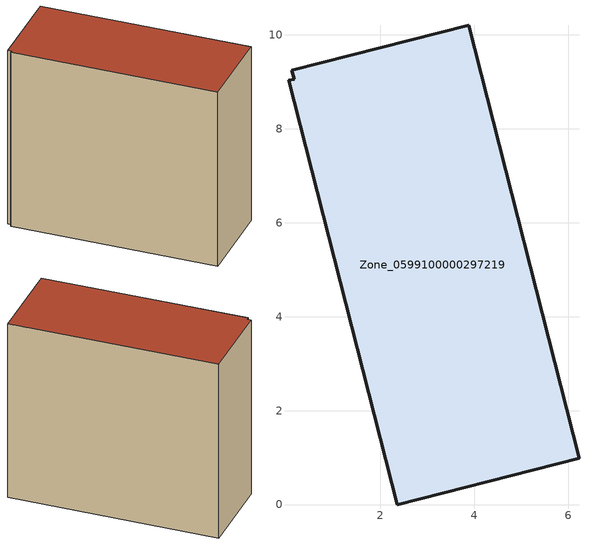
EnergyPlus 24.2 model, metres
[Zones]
Zone_0599100000297219
 floor ground (C_G): 0.12,9.24 3.88,10.2 6.23,0.98 2.36,0 0.05,9.03 0.17,9.05 z0
 wall outside (C_F): 6.23,0.98 3.88,10.2 0.12,9.24 0.17,9.05 0.05,9.03 2.36,0 6.23,0.98 z0:8.52
 roof outside (C_R): 3.88,10.2 0.12,9.24 0.17,9.05 0.05,9.03 2.36,0 6.23,0.98 z8.52
[BUILDING]
Pand.0599100000297219: North Axis=0; Terrain=City; Loads Convergence Tolerance Value=0.04; Temperature Convergence Tolerance Value=0.4; Solar Distribution=FullExterior; Maximum Number of Warmup Days=25; Minimum Number of Warmup Days=1
[Site:Location]
Rotterdam.The.Hague.AP_ZH_NLD Design_Conditions: Latitude=51.96; Longitude=4.45; Time Zone=1; Elevation=-4.5
[SITE:GROUNDTEMPERATURE:BUILDINGSURFACE]
18, 18, 18, 18, 18, 18, 18, 18, 18, 18, 18, 18
[MATERIAL] Thermal Absorptance=0.9; Solar Absorptance=0.7; Visible Absorptance=0.7
Name | Roughness | Thickness | Conductivity | Density | Specific Heat
G.TI.1992-2005 | MediumSmooth | 0.15 | 0.06 | 540 | 1210
F.TI.1992-2005 | Rough | 0.3 | 0.12 | 1920 | 840
R.TI.1992-2005 | MediumRough | 0.2 | 0.08 | 1500 | 1000
[CONSTRUCTION]
C_G: G.TI.1992-2005
C_F: F.TI.1992-2005
C_R: R.TI.1992-2005
[ZONE]
Zone_0599100000297219: Type=1; Multiplier=1; Ceiling Height=Autocalculate; Volume=Autocalculate; Floor Area=autocalculate; Part of Total Floor Area=Yes
[ZONEINFILTRATION:DESIGNFLOWRATE]
Infil_Zone_0599100000297219: Zone or ZoneList or Space or SpaceList=Zone_0599100000297219; Schedule=AlwaysOn; Design Flow Rate Calculation Method=Flow/Area; Flow Rate per Floor Area=0.0015; Constant Term Coefficient=1; Temperature Term Coefficient=0; Velocity Term Coefficient=0; Velocity Squared Term Coefficient=0
[HVACTEMPLATE:ZONE:IDEALLOADSAIRSYSTEM]
Zone_0599100000297219: Maximum Heating Supply Air Temperature=50; Minimum Cooling Supply Air Temperature=13; Maximum Heating Supply Air Humidity Ratio=0.0156; Minimum Cooling Supply Air Humidity Ratio=0.0077; Heating Limit=NoLimit; Cooling Limit=NoLimit; Dehumidification Control Type=ConstantSensibleHeatRatio; Cooling Sensible Heat Ratio=0.7; Dehumidification Setpoint=60; Humidification Control Type=None; Humidification Setpoint=30; Outdoor Air Method=None; Outdoor Air Flow Rate per Person=0.00944; Outdoor Air Flow Rate per Zone Floor Area=0; Outdoor Air Flow Rate per Zone=0; Demand Controlled Ventilation Type=None; Outdoor Air Economizer Type=NoEconomizer; Heat Recovery Type=None; Sensible Heat Recovery Effectiveness=0.7; Latent Heat Recovery Effectiveness=0.65
[ZONECONTROL:THERMOSTAT]
ThermostatControl_Zone_0599100000297219: Zone or ZoneList=Zone_0599100000297219; Control Type Schedule=DualSetpointControlType; Control 1=Thermostat_Zone_0599100000297219; Temperature Difference Between Cutout And Setpoint=0
[THERMOSTATSETPOINT:DUALSETPOINT]
Thermostat_Zone_0599100000297219: Heating Setpoint Temperature Schedule=HeatingSetpoint_Zone_0599100000297219; Cooling Setpoint Temperature Schedule=CoolingSetpoint_Zone_0599100000297219
[SCHEDULE:COMPACT]
HeatingSetpoint_Zone_0599100000297219: Through: 12/31, For: AllDays, Until: 24:00, 21
CoolingSetpoint_Zone_0599100000297219: Through: 12/31, For: AllDays, Until: 24:00, 24
DualSetpointControlType: Through: 12/31, For: AllDays, Until: 24:00, 4
AlwaysOn: Through: 12/31, For: AllDays, Until: 24:00, 1
